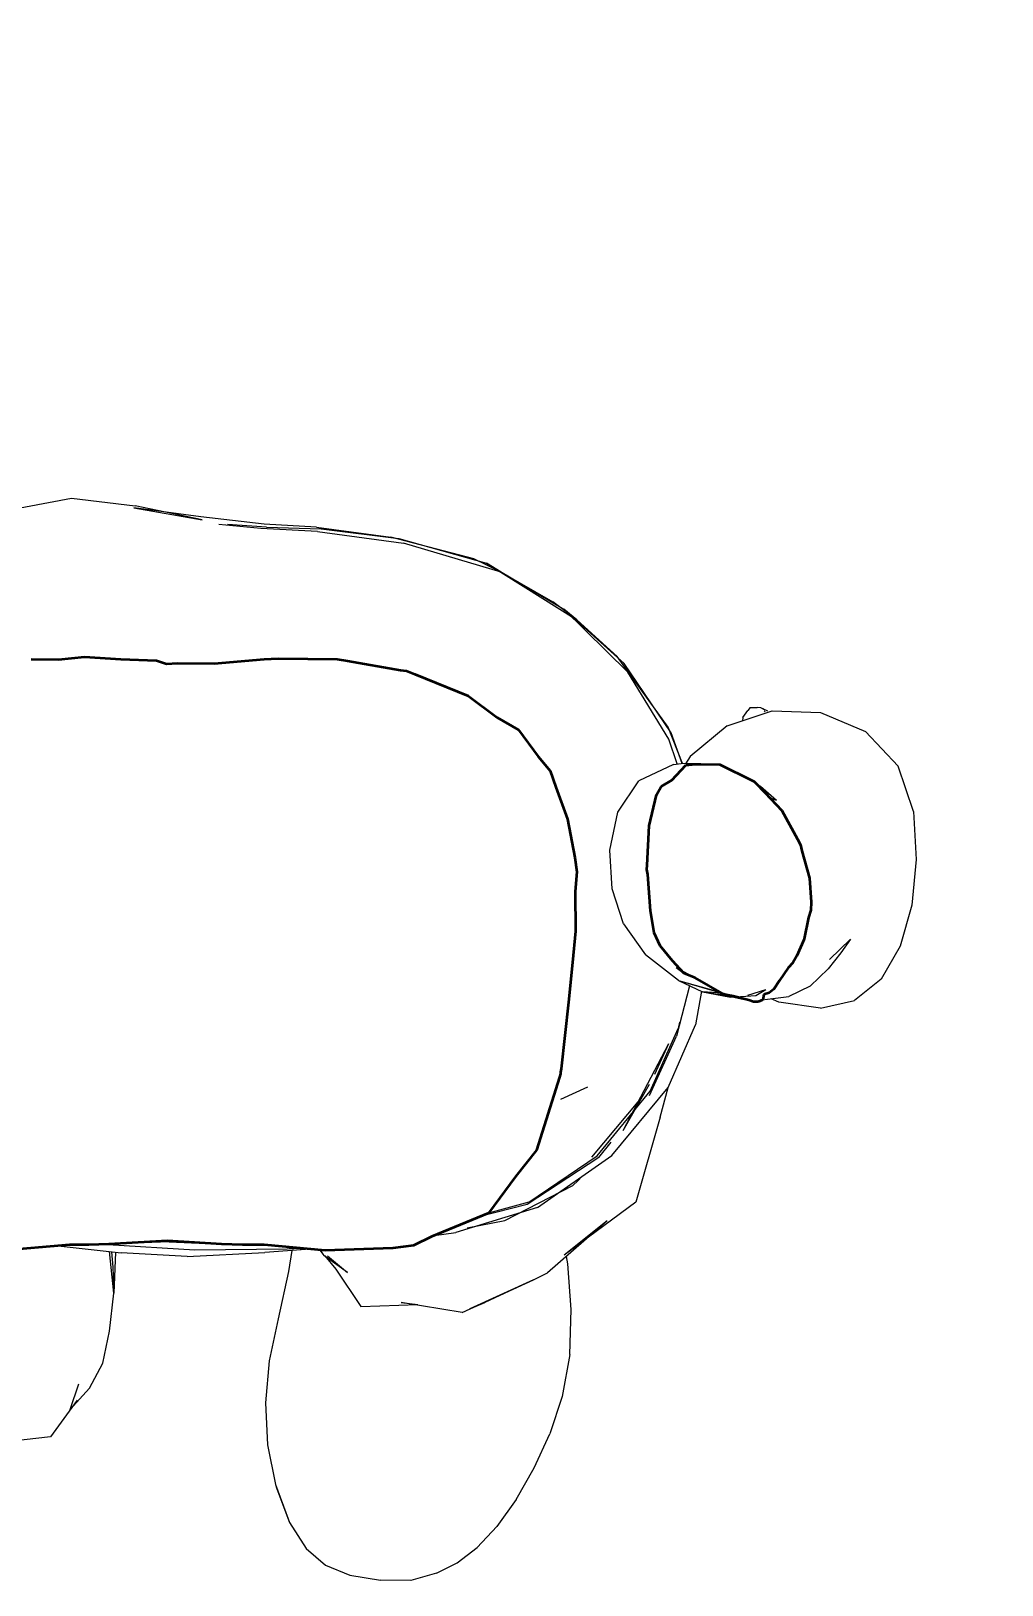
# Model space of a CAD drawing. Header units: millimetres. Extents: x -9559 to 23034, y -7226 to 22400.
# Drawn here: x 250.483 to 250.814, y 41.176 to 41.706 of the extents above; entities that cross this region are included whole.
import ezdxf

# ---------------------------------------------------------------- set-up
doc = ezdxf.new("R2010")
doc.units = ezdxf.units.MM
doc.header["$LTSCALE"] = 0.02
doc.linetypes.add('DASHED2', pattern=[0.375, 0.25, -0.125])
for name, color, linetype, lineweight in [('A-GENM', 255, 'Continuous', 5), ('G-IMPT', 8, 'Continuous', 9), ('I-FURN', 9, 'Continuous', 9)]:
    doc.layers.add(name, color=color, linetype=linetype, lineweight=lineweight)
doc.layers.add('IH-PLANO BASE', color=250, linetype='DASHED2', lineweight=5, transparency=0.55)
doc.styles.get("Standard").update_dxf_attribs({"font": 'GOTHIC.TTF'})
doc.dimstyles.get("Standard").update_dxf_attribs({"dimtxt": 0.18, "dimasz": 0.18, "dimexe": 0.18, "dimexo": 0.0625, "dimgap": 0.09, "dimtad": 0, "dimzin": 3, "dimdsep": 46, "dimtxsty": 'Standard', "dimblk": 'ARCHTICK', "dimcen": 0.09, "dimadec": 0, "dimazin": 0, "dimtfac": 1, "dimtofl": 0, "dimtmove": 0, "dimatfit": 3, "dimldrblk": 'ARCHTICK', "dimfxl": 1, "dimtolj": 1, "dimtzin": 0, "dimarcsym": 0})

# ---------------------------------------------------------------- blocks, each defined once
blk = doc.blocks.new('Female Figure 2 - 01skin_DXF-324356-Nivel 1')
at = {"layer": 'G-IMPT'}
for p, q in [((0.191390570640564, -0.7644901096343995), (0.1931078713417075, -0.7620983951568604)), ((0.1938989931106589, -0.7611529586791993), (0.1931078713417075, -0.7620983951568604)), ((0.1938989931106589, -0.7611529586791993), (0.196249830722811, -0.7611179317474366)), ((0.1975448279857657, -0.7612198150634766), (0.196249830722811, -0.7611179317474366)), ((0.1987442642211914, -0.761963592338562), (0.1975448279857657, -0.7612198150634766)), ((0.1987442642211914, -0.761963592338562), (0.198141575717926, -0.7615943561553955)), ((0.1998446694374106, -0.7623585536956787), (0.198141575717926, -0.7615943561553955)), ((0.1986523185253165, -0.7622326166152954), (0.199007075214386, -0.762539501953125)), ((0.191390570640564, -0.7644901096343995), (0.1912848354786255, -0.7656155659955919)), ((-0.1887558855851234, -0.8569434997487649), (-0.1846983192443848, -0.8620267433166504)), ((-0.1825227113926693, -0.8649886915577272), (-0.1846983192443848, -0.8620267433166504)), ((-0.2264039919362722, -0.868495257170971), (-0.2204880678176858, -0.8776067516326905)), ((-0.2262294471374153, -0.868159856504507), (-0.224228173828125, -0.871157363319397)), ((-0.2257950294971466, -0.8692332801818848), (-0.2236566607475259, -0.8730352283477784)), ((-0.219917826461792, -0.8707393655776978), (-0.2202459918922121, -0.8694318202124197)), ((-0.219917826461792, -0.8707393655776978), (-0.2202007971987152, -0.869442327312458)), ((-0.2182555187702179, -0.8810150465011597), (-0.224228173828125, -0.871157363319397)), ((-0.2236566607475259, -0.8730352283477784), (-0.2200706514358499, -0.8787254333496094)), ((-0.2182555187702179, -0.8810150465011597), (-0.2204880678176858, -0.8776067516326905)), ((-0.2200706514358499, -0.8787254333496094), (-0.2163217705249786, -0.8846371364593506)), ((-0.1902255618095398, -0.8865801864624024), (-0.190866928911207, -0.8785428136825562)), ((-0.1901064920425393, -0.8866389038085938), (-0.190866928911207, -0.8785428136825562)), ((-0.2163217705249786, -0.8846371364593506), (-0.211579309272764, -0.8942574794769288)), ((-0.2084511935234048, -0.8842099096298218), (-0.2137529229640939, -0.88261146068573)), ((-0.2137529229640939, -0.88261146068573), (-0.2130806347846963, -0.882987600517273)), ((-0.2084511935234048, -0.8842099096298218), (-0.2130806347846963, -0.882987600517273)), ((-0.2070973239213489, -0.8837615457758543), (-0.2102905797958374, -0.8832199991226197)), ((-0.2102905797958374, -0.8832199991226197), (-0.2088918447531216, -0.8834904600261618)), ((-0.2042204197883606, -0.8842494421005249), (-0.2066453967200654, -0.8838381884480929)), ((-0.1722547837257364, -0.8837250555038453), (-0.1718393407717899, -0.8843281078641904)), ((-0.211579309272764, -0.8942574794769288), (-0.2105306995868683, -0.8957137132644654)), ((-0.2058838175296784, -0.9005570949554443), (-0.2105306995868683, -0.8957137132644654)), ((-0.1999098180770874, -0.8938601926803589), (-0.2067201763629913, -0.8910722087860108)), ((-0.2067201763629913, -0.8910722087860108), (-0.2033745997945179, -0.892360322123043)), ((-0.1999098180770874, -0.8938601926803589), (-0.1957129448890686, -0.8930485416412354)), ((-0.1999098180770874, -0.8938601926803589), (-0.1986140214443185, -0.8941932392120362)), ((-0.1999098180770874, -0.8938601926803589), (-0.1948509335517883, -0.8956051443099976)), ((-0.1986140214443185, -0.8941932392120362), (-0.1957129448890686, -0.8930485416412354)), ((-0.1948509335517883, -0.8956051443099976), (-0.188469073820112, -0.8977101757049561)), ((-0.2036163323879242, -0.9029049894332887), (-0.2058838175296784, -0.9005570949554443)), ((-0.1915012449295391, -0.8967100259604306), (-0.1926438008308411, -0.9016874765396119)), ((-0.1914594837525012, -0.896723800720838), (-0.1926438008308411, -0.9016874765396119)), ((-0.188469073820112, -0.8977101757049561), (-0.1846801699161508, -0.899124115562439)), ((-0.1881287784576395, -0.8987773344039918), (-0.1859523306369782, -0.899704821395874)), ((-0.1881287784576395, -0.8987773344039918), (-0.1847756219387054, -0.9001047969818116)), ((-0.1871311840709226, -0.8983628038012258), (-0.185732358598707, -0.9004900205612183)), ((-0.1871311840709226, -0.8986110368015403), (-0.185732358598707, -0.9004900205612183)), ((-0.1871311840709226, -0.8987343315557921), (-0.185732358598707, -0.9004900205612183)), ((-0.1871311840709226, -0.8991925582630086), (-0.1859523306369782, -0.899704821395874)), ((-0.1871311840709226, -0.8993393401459872), (-0.1842643704414368, -0.902382928276062)), ((-0.1871311840709226, -0.8995017876308654), (-0.1854117204666138, -0.9017265003204347)), ((-0.1857856323219993, -0.9008375377179599), (-0.1842643704414368, -0.902382928276062)), ((-0.1854117204666138, -0.9017265003204347), (-0.185732358598707, -0.9004900205612183)), ((-0.1847756219387054, -0.9001047969818116), (-0.1813821154117584, -0.902054532623291)), ((-0.1846801699161508, -0.899124115562439), (-0.1811493716239929, -0.9008821477890016)), ((-0.1811493716239929, -0.9008821477890016), (-0.1781189606666543, -0.9025784832000733)), ((-0.2036163323879242, -0.9029049894332887), (-0.1993047496318817, -0.9046279220581055)), ((-0.1997841716766358, -0.9057030744552613), (-0.2032981650352478, -0.9014640163421631)), ((-0.202416587305069, -0.9026967172622681), (-0.2032981650352478, -0.9014640163421631)), ((-0.202416587305069, -0.9026967172622681), (-0.2014334714412668, -0.9045868635177613)), ((-0.2010125669002533, -0.9044676847457886), (-0.2023467514514923, -0.9033495843887329)), ((-0.2023467514514923, -0.9033495843887329), (-0.1993047496318817, -0.9046279220581055)), ((-0.2014334714412668, -0.9045868635177613), (-0.2003549580574014, -0.9067011240005494)), ((-0.1997841716766358, -0.9057030744552613), (-0.2010125669002533, -0.9044676847457886)), ((-0.178411039495466, -0.9061256504058839), (-0.1813821154117584, -0.902054532623291)), ((-0.1813821154117584, -0.902054532623291), (-0.1767225887775421, -0.9085171468734742)), ((-0.1813821154117584, -0.902054532623291), (-0.1791193901538849, -0.9049103176116944)), ((-0.1794097975730896, -0.9059287147521973), (-0.1768088117122629, -0.9076137136459351)), ((-0.1794097975730896, -0.9059287147521973), (-0.1779020771026611, -0.907010407447815)), ((-0.1767225887775421, -0.9085171468734742), (-0.1791193901538849, -0.9049103176116944)), ((-0.1772592747688272, -0.9072209323883057), (-0.1786471624374368, -0.9065625423431397)), ((-0.1786471624374368, -0.9065625423431397), (-0.1768088117122629, -0.9076137136459351)), ((-0.178411039495466, -0.9061256504058839), (-0.1767225887775421, -0.9085171468734742)), ((-0.1781189606666543, -0.9025784832000733), (-0.1751990625858307, -0.9045381019592286)), ((-0.1751990625858307, -0.9045381019592286), (-0.1722499148368836, -0.9070454343795776)), ((-0.1472984763622262, -0.9061092996597291), (-0.1456429178953149, -0.907650193977356)), ((-0.2003549580574014, -0.9067011240005494), (-0.1997692379951477, -0.907815954208374)), ((-0.1954097657203674, -0.9124979358673097), (-0.1997692379951477, -0.907815954208374)), ((-0.1779020771026611, -0.907010407447815), (-0.1761212991714456, -0.9094024852752686)), ((-0.1772592747688272, -0.9072209323883057), (-0.1752471337795236, -0.9082288650512695)), ((-0.1767225887775421, -0.9085171468734742), (-0.1761212991714456, -0.9094024852752686)), ((-0.1724823679447152, -0.9098787643432618), (-0.1752471337795236, -0.9082288650512695)), ((-0.1724823679447152, -0.9098787643432618), (-0.1698376529216767, -0.9119647562026978)), ((-0.1722499148368836, -0.9070454343795776), (-0.1690783606052377, -0.9088310811996461)), ((-0.1690783606052377, -0.9088310811996461), (-0.166702706193924, -0.9107803081512451)), ((-0.1659383088111856, -0.9102361553192139), (-0.1670912907600403, -0.9090741622924805)), ((-0.1633955316066742, -0.912744359779358), (-0.1670912907600403, -0.9090741622924805)), ((-0.1648122874259927, -0.9117264713287354), (-0.166702706193924, -0.9107803081512451)), ((-0.1624497862815857, -0.9132045061111451), (-0.1659383088111856, -0.9102361553192139)), ((-0.1648741114139535, -0.9112219963073731), (-0.1659383088111856, -0.9102361553192139)), ((-0.1659383088111856, -0.9102361553192139), (-0.1633955316066742, -0.912744359779358)), ((-0.1624497862815857, -0.9132045061111451), (-0.1648741114139535, -0.9112219963073731)), ((-0.1612571810245514, -0.9140451524734498), (-0.1648741114139535, -0.9112219963073731)), ((-0.1648741114139535, -0.9112219963073731), (-0.163426016664505, -0.9125026594161988)), ((-0.1633955316066742, -0.912744359779358), (-0.1648122874259927, -0.9117264713287354)), ((-0.1939650501251199, -0.9131881553649903), (-0.1954097657203674, -0.9124979358673097)), ((-0.1939650501251199, -0.9131881553649903), (-0.1923331366539001, -0.9141041604995728)), ((-0.1896703449726105, -0.9149538179397584), (-0.1923331366539001, -0.9141041604995728)), ((-0.1858168192863443, -0.9171227262496948), (-0.1896703449726105, -0.9149538179397584)), ((-0.1870941032409646, -0.9160601457595826), (-0.188271901988981, -0.9150352809906006)), ((-0.1846660537719705, -0.9180506492614746), (-0.188271901988981, -0.9150352809906006)), ((-0.1863644421100595, -0.9167240587234498), (-0.1870941032409646, -0.9160601457595826)), ((-0.1837973022937775, -0.9187689920425416), (-0.1863644421100595, -0.9167240587234498)), ((-0.1846660537719705, -0.9180506492614746), (-0.1858168192863443, -0.9171227262496948)), ((-0.1773136137485483, -0.9160305690765381), (-0.1782829364187854, -0.9157974989277649)), ((-0.1773136137485483, -0.9160305690765381), (-0.1762038159370401, -0.9164928228378296)), ((-0.1698376529216767, -0.9119647562026978), (-0.1669575416564942, -0.9152367221832276)), ((-0.1669575416564942, -0.9152367221832276), (-0.1665646513938904, -0.9178824182510377)), ((-0.1612571810245514, -0.9140451524734498), (-0.163426016664505, -0.9125026594161988)), ((-0.163426016664505, -0.9125026594161988), (-0.1619223838806153, -0.9139303339004518)), ((-0.163426016664505, -0.9125026594161988), (-0.1599813504695893, -0.9146068914413452)), ((-0.1624497862815857, -0.9132045061111451), (-0.1633955316066742, -0.912744359779358)), ((-0.1588637951374054, -0.9135769397735596), (-0.1633955316066742, -0.912744359779358)), ((-0.1597221548080444, -0.9135635684967042), (-0.1633955316066742, -0.912744359779358)), ((-0.1624497862815857, -0.9132045061111451), (-0.1612571810245514, -0.9140451524734498)), ((-0.1619223838806153, -0.9139303339004518), (-0.1600490788936594, -0.9158609573364258)), ((-0.1612571810245514, -0.9140451524734498), (-0.1599813504695893, -0.9146068914413452)), ((-0.1600490788936594, -0.9158609573364258), (-0.1582972599506356, -0.9174692167282105)), ((-0.1588637951374054, -0.9135769397735596), (-0.1597221548080444, -0.9135635684967042)), ((-0.152972366952894, -0.9151147819519043), (-0.15548818359375, -0.9178744972229005)), ((-0.1534513166427612, -0.9151334581375122), (-0.1525593432834993, -0.914808874402929)), ((-0.1534513166427612, -0.9151334581375122), (-0.1525544058285395, -0.9148113853768814)), ((-0.1837973022937775, -0.9187689920425416), (-0.183059592962265, -0.9191650434494019)), ((-0.183059592962265, -0.9191650434494019), (-0.1821037283420541, -0.9198297557830811)), ((-0.1821037283420541, -0.9198297557830811), (-0.1811677752971628, -0.9202188308715821)), ((-0.1811677752971628, -0.9202188308715821), (-0.1803819039344788, -0.9206073246002198)), ((-0.1803819039344788, -0.9206073246002198), (-0.1761869019985177, -0.9224341753005982)), ((-0.1761869019985177, -0.9224341753005982), (-0.1728879391193368, -0.9233942184448243)), ((-0.168743152141571, -0.9231645086288452), (-0.1680673576354959, -0.921430530166626)), ((-0.1687228772163391, -0.9224123743057251), (-0.1666808688640573, -0.9205022438049317)), ((-0.1687228772163391, -0.9224123743057251), (-0.1680673576354959, -0.921430530166626)), ((-0.1666808688640573, -0.9205022438049317), (-0.1665646513938904, -0.9178824182510377)), ((-0.1582972599506356, -0.9174692167282105), (-0.1566347887516022, -0.9188923130035401)), ((-0.1549843989372253, -0.9200357751846314), (-0.1566347887516022, -0.9188923130035401)), ((-0.15548818359375, -0.9178744972229005), (-0.1553953113555908, -0.9176648443222046)), ((-0.148351437163353, -0.9210619480133058), (-0.1512234638929367, -0.9213915063858032)), ((-0.148351437163353, -0.9210619480133058), (-0.1507375197172165, -0.9212545961380005)), ((-0.144664870762825, -0.9201140407562256), (-0.14530225009918, -0.9204463605880738)), ((-0.1416197350502014, -0.9183184381484986), (-0.144664870762825, -0.9201140407562256)), ((-0.1706958854198456, -0.9240169275283814), (-0.1728879391193368, -0.9233942184448243)), ((-0.1697949411392212, -0.9238157043457031), (-0.1706958854198456, -0.9240169275283814)), ((-0.1697949411392212, -0.9238157043457031), (-0.168743152141571, -0.9231645086288452))]:
    blk.add_line(p, q, dxfattribs=at)
blk = doc.blocks.new('Female Figure 2 - Female Figure 2-V14-Nivel 1')
at = {"layer": 'A-GENM', "lineweight": 35}
for p, q in [((-0.03665932125257772, 0.0969190547326299), (-0.02735390200222392, 0.09683877523210611)), ((-0.02735390129685367, 0.09683877529896438), (-0.01846889462660936, 0.09768093741970926)), ((-0.01846889462660936, 0.09768093741970926), (-0.006034158253181647, 0.09697213766577664)), ((-0.006034158253181647, 0.09697213766577664), (0.006097583041714942, 0.0964891643804557)), ((0.006097583041714942, 0.0964891643804557), (0.009487801706891074, 0.095328087990865)), ((0.009487801706891074, 0.095328087990865), (0.01322807043965466, 0.09557654461876838)), ((0.01322807043965466, 0.09557654461876838), (0.02581932472586593, 0.09546668996266486)), ((0.0258193248091388, 0.09546668996193833), (0.04281116075221396, 0.09686283193848838)), ((0.04281116075221396, 0.09686283193848838), (0.04524576483006991, 0.09705946356335898)), ((0.04524576483006991, 0.09705946356335898), (0.04769303750934978, 0.09709191418290014)), ((0.04769303750934978, 0.09709191418290014), (0.06773277023410565, 0.09695094506320957)), ((0.06773277023410565, 0.09695094506320957), (0.07124947612088701, 0.09633839278113725)), ((0.07124947612088701, 0.09633839278113725), (0.08930842952728278, 0.09312703991338783)), ((0.0893084339287104, 0.09312703913069922), (0.09142449956462767, 0.09293250702778297)), ((0.09142449956462767, 0.09293250702778297), (0.09428100185524915, 0.09181023203192244)), ((0.09428100185524915, 0.09181023203192244), (0.1123960755841208, 0.08437869031975102)), ((0.1123960755841208, 0.08437869031975102), (0.1222815622329705, 0.07706248488848906)), ((0.1222815634930019, 0.07706248395594534), (0.1296266524833227, 0.0727579273008061)), ((0.1296266524833227, 0.0727579273008061), (0.1362831361751865, 0.06373634859662436)), ((0.1362831362369112, 0.06373634852170895), (0.140381053056985, 0.05876269789384136)), ((0.140381053056985, 0.05876269789384136), (0.1423242298128503, 0.05319447871365317)), ((0.1818561434496207, 0.05558027108697955), (0.186683064453872, 0.06078437868252248)), ((0.186683064453872, 0.06078437868252248), (0.1898782352957787, 0.06105736782834915)), ((0.1898782352957787, 0.06105736782834915), (0.1983150111844646, 0.06096210837788354)), ((0.1983150111844646, 0.06096210837788354), (0.2093168155860114, 0.05550791582098366)), ((0.1423242302714027, 0.05319447745084706), (0.1462558356371098, 0.04236724045999979)), ((0.1766460332764277, 0.05066300042867502), (0.1783046391391916, 0.0534340476751349)), ((0.1783046393545587, 0.05343404803495055), (0.1818561434496207, 0.05558027108697955)), ((0.2093168155860114, 0.05550791582098366), (0.2099317216581023, 0.05516121146977072)), ((0.2099317216581023, 0.05516121146977072), (0.2102670983376334, 0.05478635432989078)), ((0.2102670983376334, 0.05478635432989078), (0.2136263964972526, 0.05139720826396463)), ((0.1742132685690896, 0.0399957418441774), (0.1766460319435828, 0.05066299820187947)), ((0.2136263964972526, 0.05139720826396463), (0.219375520688301, 0.0453234371781361)), ((0.2193755213627114, 0.04532343646564246), (0.224804752422355, 0.03547824164474902)), ((0.1462558356371098, 0.04236724045999979), (0.1488381980063058, 0.02918868999099819)), ((0.1734417451345664, 0.02667871335037879), (0.1742132680754175, 0.03999573967950853)), ((0.224804752422355, 0.03547824164474902), (0.2257778377128866, 0.03359035375745179)), ((0.2257778378911637, 0.03359035293459897), (0.2262159047445373, 0.0315684178159932)), ((0.1488381980063058, 0.02918868999099819), (0.1495288642970664, 0.02431386336651096)), ((0.1733220301905375, 0.02511125214764445), (0.1734417451345664, 0.02667871335037879)), ((0.2262159047445373, 0.0315684178159932), (0.2288974051382943, 0.02215553809404402)), ((0.1495288642970664, 0.02431386336651096), (0.1489786342665802, 0.01759439457285548)), ((0.1736692139256774, 0.02341839736636443), (0.1733220304009338, 0.02511125112176022)), ((0.1745745803586718, 0.01109531479692935), (0.1736692139256774, 0.02341839736636443)), ((0.2288974054308768, 0.02215553706699083), (0.2294038642987895, 0.01401603446602629)), ((0.1489786342688836, 0.01759439412653324), (0.1490481968557899, 0.004115702564740917)), ((0.1758943869691981, 0.003537646586447872), (0.1745745804444004, 0.01109531430601809)), ((0.2293223598277762, 0.01124865818917762), (0.2285655361083018, 0.008737973027223971)), ((0.2294038643031784, 0.01401603439549133), (0.2293223598671071, 0.0112486583196538)), ((0.2285655361083018, 0.008737973027223971), (0.2270772048548173, 0.001507867507139875)), ((0.1490481968557899, 0.004115702564740917), (0.1480350431153456, -0.00658603287267831)), ((0.1778720983555287, -0.0009468926173175249), (0.1758943869746083, 0.003537646555467126)), ((0.2270272879986071, 0.001390503242230256), (0.2245821389504201, -0.004358519080543567)), ((0.182171475851074, -0.006004356263334354), (0.1778720983790815, -0.0009468926450232641)), ((0.2245821389504201, -0.004358519080543567), (0.223213310662855, -0.006693089939651245)), ((0.1480350431153456, -0.00658603287267831), (0.1466460485967994, -0.02009741056179564)), ((0.1861260992226978, -0.01034202789805924), (0.182171475851074, -0.006004356263334354)), ((0.189810744093312, -0.01182066961466074), (0.1861260992226978, -0.01034202789805924)), ((0.2215754729198621, -0.008437488445989358), (0.2186033242090194, -0.01268636586549654)), ((0.22321331054229, -0.006693090145277888), (0.2215754729198621, -0.008437488445989358)), ((0.1997873314014734, -0.01749026117690346), (0.189810744093312, -0.01182066961466074)), ((0.2166738771767369, -0.0157030157745782), (0.2150580771642448, -0.01688929949509315)), ((0.2186033242090194, -0.01268636586549654), (0.2166738771767369, -0.0157030157745782)), ((0.1466460485967994, -0.02009741056179564), (0.1441227986058112, -0.04285505557864195)), ((0.2028213954448705, -0.0181029784199313), (0.1997873314014734, -0.01749026117690346)), ((0.2081341729512559, -0.01946150728632536), (0.2028213983212548, -0.01810297900080573)), ((0.209766828597773, -0.0200465335014064), (0.2081341729512559, -0.01946150728632536)), ((0.2113306542958118, -0.0200443617039468), (0.209766828597773, -0.0200465335014064)), ((0.2129468874100561, -0.01935079350886995), (0.2113306542958118, -0.0200443617039468)), ((0.213261980474231, -0.01749026952033838), (0.2129468874100561, -0.01935079350886995)), ((0.2150580771642448, -0.01688929949509315), (0.2132619827270503, -0.01749026876654997)), ((0.1435980964723206, -0.0456785881368121), (0.1357705253233505, -0.07061954139611414)), ((0.143915745809747, -0.04456303483675883), (0.1435980964723206, -0.0456785881368121)), ((0.143960423861633, -0.04404593104459939), (0.143915745809747, -0.04456303483675883)), ((0.1441227986058112, -0.04285505557864195), (0.143960423861633, -0.04404593104459939)), ((0.1357705253233505, -0.07061954139611414), (0.1286342531184178, -0.07953993058204505)), ((0.128634252018344, -0.07953993195714483), (0.1193888703591093, -0.09205822581177883)), ((0.1193888703591093, -0.09205822581177883), (0.1000590094849384, -0.1000522099710945)), ((0.1000590087890612, -0.1000522103131941), (0.09377034474585934, -0.1031437755118632)), ((-0.02358879289206243, -0.1029345236986581), (-0.04742433145826, -0.1050002713828214)), ((-0.01698160351303469, -0.1029559691707979), (-0.02358879227042087, -0.1029345237006758)), ((-0.01010029873251908, -0.1026997317291589), (-0.01698160351303469, -0.1029559691707979)), ((0.009815304730694478, -0.101506406907529), (-0.0101002983136564, -0.1026997317135618)), ((0.02830319118404391, -0.1026682955973041), (0.009815304730694478, -0.101506406907529)), ((0.03546002364334652, -0.1029337880820241), (0.02830319118404391, -0.1026682955973041)), ((0.0428855818033213, -0.1029671044950948), (0.03546002364334652, -0.1029337880820241)), ((0.06369466380676857, -0.1048722390095552), (0.04288558351092967, -0.1029671045027563)), ((0.08673358087934205, -0.1040542275366504), (0.06369466380676857, -0.1048722390095552)), ((0.09377034474585934, -0.1031437755118632), (0.08673358087934205, -0.1040542275366504))]:
    blk.add_line(p, q, dxfattribs=at)
at = {"layer": 'G-IMPT'}
for p, q in [((-0.04640370372534232, 0.1474556706190109), (-0.02290438864231326, 0.1518564921140671)), ((-0.02290438864231326, 0.1518564921140671), (-0.001184283195624431, 0.1492618103742578)), ((0.02124781279563471, 0.1454999760389328), (-0.001667125200484554, 0.148586415553093)), ((-0.001667125200484554, 0.148586415553093), (0.02170569954514071, 0.1444328173398972)), ((0.02170569954514071, 0.1444328173398972), (-0.001184283195624431, 0.1492618103742578)), ((0.04288963769673868, 0.1430018000364304), (0.02124781279563471, 0.1454999760389328)), ((0.04173589725494169, 0.1415284161329269), (0.0273981401165595, 0.1429093157186661)), ((0.0436389242649035, 0.1419706856489182), (0.03038230515278038, 0.1428705907618498)), ((0.06098164747953198, 0.1405265877485275), (0.04173589725494169, 0.1415284161329269)), ((0.06071160128116392, 0.1419129130125046), (0.04288963769673868, 0.1430018000364304)), ((0.0436389242649035, 0.1419706856489182), (0.06230631680488154, 0.1413353319883325)), ((0.06071160128116392, 0.1419129130125046), (0.08608527960777067, 0.1385589752912521)), ((0.06098164747953198, 0.1405265877485275), (0.09034758303165219, 0.13650285079479)), ((0.06230631680488154, 0.1413353319883325), (0.08880290079116389, 0.1380440357923508)), ((0.1143765669107416, 0.1310962767362595), (0.08608527960777067, 0.1385589752912521)), ((0.08880290079116389, 0.1380440357923508), (0.1186310673952059, 0.1296371361494064)), ((0.1236686323642687, 0.1265751137495019), (0.09034758303165219, 0.13650285079479)), ((0.1236686323642687, 0.1265751137495019), (0.1143765669107416, 0.1310962767362595)), ((0.1236686323642687, 0.1265751137495019), (0.1186310673952059, 0.1296371361494064)), ((0.1186310673952059, 0.1296371361494064), (0.1495374748706775, 0.1103335905790329)), ((0.1186310673952059, 0.1296371361494064), (0.1450966939687686, 0.1139405651807763)), ((0.1236686323642687, 0.1265751137495019), (0.1412817832946734, 0.1164617048978806)), ((0.1495374748706775, 0.1103335905790329), (0.1412817832946734, 0.1164617048978806)), ((0.1668836544513681, 0.09252799136638643), (0.1450966939687686, 0.1139405651807763)), ((0.1656909038543658, 0.09548115413188935), (0.1450966939687686, 0.1139405651807763)), ((0.1495374748706775, 0.1103335905790329), (0.1450966939687686, 0.1139405651807763)), ((0.1495374748706775, 0.1103335905790329), (0.1632338227272012, 0.0978610234022119)), ((-0.03665932213068225, 0.09691905691623688), (-0.02735390129685619, 0.09683877475261689)), ((-0.02735390129685619, 0.09683877475261689), (-0.01846889448166327, 0.09768093810081266)), ((-0.006034158276025812, 0.0969721332550049), (-0.01846889448166327, 0.09768093810081266)), ((0.006097583274538954, 0.09648916854858398), (-0.006034158276025812, 0.0969721332550049)), ((0.00948780148475929, 0.09532808389663697), (0.006097583274538954, 0.09648916854858398)), ((0.01322807043492361, 0.09557654256820679), (0.00948780148475929, 0.09532808389663697)), ((0.02581932472586199, 0.09546669280529023), (0.01322807043492361, 0.09557654256820679)), ((0.04281115865706964, 0.09686282851695799), (0.02581932472586199, 0.09546669280529023)), ((0.04281115865706964, 0.09686282851695799), (0.04524576659202142, 0.097059464406965)), ((0.04524576659202142, 0.097059464406965), (0.04769303727149747, 0.09709191155433655)), ((0.06773277064561412, 0.09695094087123655), (0.04769303727149747, 0.09709191155433655)), ((0.06773277064561412, 0.09695094087123655), (0.07124947550296351, 0.09633839650154115)), ((0.07124947550296351, 0.09633839650154115), (0.08930842952727838, 0.09312703728675627)), ((0.1806355040073373, 0.07372586867809296), (0.1632338227272012, 0.0978610234022119)), ((0.1816995378971078, 0.0717839813947656), (0.1656909038543658, 0.09548115413188935)), ((0.08930842952727838, 0.09312703728675627), (0.09142449767589353, 0.09293250882625363)), ((0.09142449767589353, 0.09293250882625363), (0.09428100028037592, 0.0918102299451828)), ((0.09428100028037592, 0.0918102299451828), (0.1123960736989932, 0.08437868864536285)), ((0.1808178329944589, 0.06962706363201142), (0.1668836544513681, 0.09252799136638643)), ((0.1222815622329669, 0.0770624836921692), (0.1123960736989932, 0.08437868864536285)), ((0.1296266535043673, 0.07275792721509934), (0.1222815622329669, 0.0770624836921692)), ((0.2007875079631762, 0.07415992648601316), (0.2160702597141223, 0.07931411769390107)), ((0.2160702597141223, 0.07931411769390107), (0.2326057147979693, 0.0786717877149582)), ((0.2326057147979693, 0.0786717877149582), (0.2479305969715075, 0.07220721137523652)), ((0.136283133101459, 0.06373634852170727), (0.1296266535043673, 0.07275792721509934)), ((0.1855363614009872, 0.06130108871755409), (0.1806355040073373, 0.07372586867809296)), ((0.1837288086620901, 0.06118021462160113), (0.1808178329944589, 0.06962706363201142)), ((0.1854657138691936, 0.06130646201406972), (0.1816995378971078, 0.0717839813947656)), ((0.2007875079631762, 0.07415992648601316), (0.1881705636978128, 0.06371281707286836)), ((0.2479305969715075, 0.07220721137523652), (0.2590584242820718, 0.06035153968334198)), ((0.136283133101459, 0.06373634852170727), (0.1403810570239978, 0.05876269680261612)), ((0.1881705636978128, 0.06371281707286836), (0.1865368923121411, 0.06122499052810832)), ((0.1423242341995196, 0.05319447745084763), (0.1403810570239978, 0.05876269680261612)), ((0.1824406990528064, 0.06102402770519257), (0.1706457431316354, 0.0554286570310571)), ((0.1818561417102792, 0.05558026932477735), (0.1866830636501269, 0.0607843802690506)), ((0.1824406990528064, 0.06102402770519257), (0.1850381785869555, 0.06133897941112302)), ((0.1984637399196582, 0.06108107364177704), (0.1850381785869555, 0.06133897941112302)), ((0.1866830636501269, 0.0607843802690506), (0.1898782356262164, 0.06105736960172654)), ((0.1983150026321368, 0.06096210833787702), (0.1898782356262164, 0.06105736960172654)), ((0.2093168201923327, 0.05550791727304459), (0.1983150026321368, 0.06096210833787702)), ((0.2101231663227038, 0.05515018565654755), (0.1984637399196582, 0.06108107364177704)), ((0.2643357547759988, 0.04492907989025116), (0.2590584242820718, 0.06035153968334198)), ((0.1462558346986749, 0.04236724044084333), (0.1423242341995196, 0.05319447745084763)), ((0.1634650041103342, 0.04474420745372556), (0.1706457431316354, 0.0554286570310571)), ((0.1783046324729876, 0.05343404767513275), (0.1766460309505419, 0.05066300042867444)), ((0.1818561417102792, 0.05558026932477735), (0.1783046324729876, 0.05343404767513275)), ((0.2093168201923327, 0.05550791727304459), (0.209931717252727, 0.05516121332645416)), ((0.209931717252727, 0.05516121332645416), (0.2102671073913531, 0.05478635430335782)), ((0.2101231663227038, 0.05515018565654755), (0.2121874116897561, 0.05345268752574704)), ((0.2136264045238473, 0.05139720797538758), (0.2102671073913531, 0.05478635430335782)), ((0.2176225450515726, 0.04870646560191891), (0.2121874116897561, 0.05345268752574704)), ((0.1766460309505419, 0.05066300042867444), (0.1742132761001565, 0.03999574184417725)), ((0.2193755267143206, 0.04532343717813492), (0.2136264045238473, 0.05139720797538758)), ((0.2176225450515726, 0.04870646560191891), (0.215178212836529, 0.04975776251556441)), ((0.1607701286315875, 0.03176803956627846), (0.1634650041103342, 0.04474420745372556)), ((0.2193755267143206, 0.04532343717813492), (0.2248047556400277, 0.03547824187874794)), ((0.2643357547759988, 0.04492907989025116), (0.265284188890455, 0.02858269620537758)), ((0.1462558346986749, 0.04236724044084333), (0.1488381988763766, 0.02918868892192624)), ((0.1742132761001565, 0.03999574184417725), (0.1734417388915994, 0.02667871313094876)), ((0.2257778430461862, 0.03359035293459676), (0.2248047556400277, 0.03547824187874794)), ((0.2257778430461862, 0.03359035293459676), (0.2262158977031686, 0.03156841739416123)), ((0.1488381988763766, 0.02918868892192624), (0.1495288634777047, 0.0243138638377168)), ((0.161548042631145, 0.01860830389559269), (0.1607701286315875, 0.03176803956627846)), ((0.1734417388915994, 0.02667871313094876), (0.1733220332622485, 0.02511125112175942)), ((0.2262158977031686, 0.03156841739416123), (0.2288974019050555, 0.02215553809404373)), ((0.265284188890455, 0.02858269620537758), (0.2637582282543139, 0.01297449080049992)), ((0.1489786336183505, 0.0175943941265323), (0.1495288634777047, 0.0243138638377168)), ((0.1733220332622485, 0.02511125112175942), (0.1736692141056039, 0.02341839705705643)), ((0.1736692141056039, 0.02341839705705643), (0.1745745730876901, 0.01109531430601857)), ((0.2294038571834521, 0.01401603446602605), (0.2288974019050555, 0.02215553809404373)), ((0.1490481969594912, 0.004115702520308713), (0.1489786336183505, 0.0175943941265323)), ((0.1654660810947397, 0.006614196453988553), (0.161548042631145, 0.01860830389559269)), ((0.1745745730876901, 0.01109531430601857), (0.1758943871498065, 0.003537646586447954)), ((0.2285655362606027, 0.008737973298130254), (0.2293223577976184, 0.01124865818917535)), ((0.2293223577976184, 0.01124865818917535), (0.2294038571834521, 0.01401603446602605)), ((0.2637582282543139, 0.01297449080049992), (0.2597839795589404, -0.001013390363196214)), ((0.1654660810947397, 0.006614196453988553), (0.1729102851390817, -0.003966117037832737)), ((0.2285655362606027, 0.008737973298130254), (0.2270772005081155, 0.001507867513597012)), ((0.1490481969594912, 0.004115702520308713), (0.1480350411415057, -0.006586032861471177)), ((0.1758943871498065, 0.003537646586447954), (0.1778721007347064, -0.000946892645025929)), ((0.2245821311473825, -0.004358519048988819), (0.2270272835797974, 0.001390503242229352)), ((0.2356698082923868, -0.005608022631706973), (0.2427959176540353, 0.00134852949231863)), ((0.2427959176540353, 0.00134852949231863), (0.2395835773944812, -0.003319862879814884)), ((0.1841488978385882, -0.01273513177335479), (0.1729102851390817, -0.003966117037832737)), ((0.1778721007347064, -0.000946892645025929), (0.1821714749336221, -0.006004356202483178)), ((0.2232133193492846, -0.006693089939653874), (0.2245821311473825, -0.004358519048988819)), ((0.2395835773944812, -0.003319862879814884), (0.2351953459739642, -0.008709868182241917)), ((0.2597839795589404, -0.001013390363196214), (0.2532461882114367, -0.01232062219083309)), ((0.1480350411415057, -0.006586032861471177), (0.1466460452556567, -0.02009741063117981)), ((0.1861261027336077, -0.0103420274823904), (0.1821714749336221, -0.006004356202483178)), ((0.1833797950744586, -0.008285766161978245), (0.1898107433795908, -0.01182066974043846)), ((0.1833797950744586, -0.008285766161978245), (0.1861261027336077, -0.0103420274823904)), ((0.1898107433795908, -0.01182066974043846), (0.1861261027336077, -0.0103420274823904)), ((0.2215754651069598, -0.008437488596143504), (0.2186033173084216, -0.01268636567294814)), ((0.2232133193492846, -0.006693089939653874), (0.2215754651069598, -0.008437488596143504)), ((0.2351953459739642, -0.008709868182241917), (0.2291052743911722, -0.01463341706693173)), ((0.1879726811096889, -0.01450829172817803), (0.1834485045433001, -0.03171638483405113)), ((0.1841488978385882, -0.01273513177335479), (0.2081341707229571, -0.01946150740385272)), ((0.1841488978385882, -0.01273513177335479), (0.1924033540248828, -0.01656287778317929)), ((0.1841488978385882, -0.01273513177335479), (0.1990489512920358, -0.01709823754728057)), ((0.1898107433795908, -0.01182066974043846), (0.1997873328208902, -0.01749026144742966)), ((0.2078665998458841, -0.01772770493924618), (0.2139981841564135, -0.01581561234891631)), ((0.2105953577041583, -0.01787253621518829), (0.2139981841564135, -0.01581561234891631)), ((0.2150580758571603, -0.01688929999172904), (0.2166738747596719, -0.01570301588773727)), ((0.2190009311199145, -0.01220529492795468), (0.2166738747596719, -0.01570301588773727)), ((0.2166738747596719, -0.01570301588773727), (0.2186033173084216, -0.01268636567294814)), ((0.2291052743911722, -0.01463341706693173), (0.2217723462581591, -0.01817840417325497)), ((0.2532461882114367, -0.01232062219083309), (0.2442414871215777, -0.01959888319373131)), ((0.1441227981090502, -0.04285505586862564), (0.1466460452556567, -0.02009741063117981)), ((0.1920255879009002, -0.01638770055271374), (0.1899853330135302, -0.02789866728186824)), ((0.1990344166920889, -0.0170623875211591), (0.1924033540248828, -0.01656287778317929)), ((0.1924033540248828, -0.01656287778317929), (0.2018992496967272, -0.01839430669248104)), ((0.1924033540248828, -0.01656287778317929), (0.1978280229091601, -0.01733870252073028)), ((0.209766829061506, -0.020046532559397), (0.1978280229091601, -0.01733870252073028)), ((0.1990489512920358, -0.01709823754728057), (0.1997873328208902, -0.01749026144742966)), ((0.2028213954448679, -0.01810297954380729), (0.1997873328208902, -0.01749026144742966)), ((0.2018992496967272, -0.01839430669248104), (0.2105953577041583, -0.01787253621518829)), ((0.2081341707229571, -0.01946150740385272), (0.2028213954448679, -0.01810297954380729)), ((0.209766829061506, -0.020046532559397), (0.2081341707229571, -0.01946150740385272)), ((0.209766829061506, -0.020046532559397), (0.211330650758739, -0.0200443615436554)), ((0.211330650758739, -0.0200443615436554), (0.212946885681148, -0.01935079241394997)), ((0.2132619827270465, -0.01749026939571121), (0.212946885681148, -0.01935079241394997)), ((0.2132619827270465, -0.01749026939571121), (0.2150580758571603, -0.01688929999172904)), ((0.2136263863563495, -0.01923909410834529), (0.2217723462581591, -0.01817840417325497)), ((0.2184136123180368, -0.02010771841407039), (0.2157732797012386, -0.01895954594090016)), ((0.2325533742427783, -0.02220635485053279), (0.2184136123180368, -0.02010771841407039)), ((0.2325533742427783, -0.02220635485053279), (0.2442414871215777, -0.01959888319373131)), ((0.1742638907432513, -0.05197329018116214), (0.1834485045433001, -0.03171638483405113)), ((0.1744649322509722, -0.05051741974353791), (0.1840506116867044, -0.02909750398993492)), ((0.180688534927366, -0.0492440236330054), (0.1899853330135302, -0.02789866728186824)), ((0.1845529662482445, -0.02692760704078956), (0.1840506116867044, -0.02909750398993492)), ((0.1652478531360605, -0.06392990047931887), (0.1808453204154947, -0.03422865881324031)), ((0.176078838775676, -0.04467435892331579), (0.1808453204154947, -0.03422865881324031)), ((0.1357705281257608, -0.07061954029798508), (0.1435980935811953, -0.04567858901023865)), ((0.1435980935811953, -0.04567858901023865), (0.1439157431602435, -0.04456303664446094)), ((0.1439157431602435, -0.04456303664446094), (0.1439604261159854, -0.04404593067169189)), ((0.1439604261159854, -0.04404593067169189), (0.1441227981090502, -0.04285505586862564)), ((0.1531177069187121, -0.04910639122724533), (0.1439579842276152, -0.05330862472154325)), ((0.1564857607841448, -0.07251396954059601), (0.1744649322509722, -0.05051741974353791)), ((0.1614599121093729, -0.07249253189563752), (0.180688534927366, -0.0492440236330054)), ((0.1652478531360605, -0.06392990047931887), (0.1742563970668226, -0.04807889219603979)), ((0.1778786955356576, -0.05937618588209152), (0.1806947928076072, -0.0492440236330054)), ((0.1545731776714282, -0.0729706277132056), (0.1709782446384387, -0.0534287972688675)), ((0.1778786955356576, -0.05937618588209152), (0.1696511635780291, -0.08837448399067142)), ((0.1570059688568072, -0.07308079540729523), (0.1612348646748872, -0.06790859442225061)), ((0.1286342540502527, -0.07953993058204652), (0.1357705281257608, -0.07061954029798508)), ((0.1570059688568072, -0.07308079540729523), (0.132566971850393, -0.08918635303974369)), ((0.1330741629123645, -0.08839032604694366), (0.1564857607841448, -0.07251396954059601)), ((0.1360257996082263, -0.09015235512256839), (0.1614599121093729, -0.07249253189563752)), ((0.1286342540502527, -0.07953993058204652), (0.1193888699769931, -0.09205822534561157)), ((0.1249160398721652, -0.09464190666675568), (0.1481310291051821, -0.08272279407978059)), ((0.1481310291051821, -0.08272279407978059), (0.149901714992521, -0.0810191916704178)), ((0.149901714992521, -0.0810191916704178), (0.1510976182717559, -0.07968744688980303)), ((0.132566971850393, -0.08918635303974369), (0.1165316920743874, -0.09323982970020113)), ((0.1330741629123645, -0.08839032604694366), (0.1193888703591065, -0.0920776298649305)), ((0.1696511635780291, -0.08837448399067142), (0.1452198332548098, -0.1064461280107498)), ((0.1193888699769931, -0.09205822534561157), (0.1000590087890582, -0.1000522141456626)), ((0.1360257996082263, -0.09015235512256839), (0.108167098546026, -0.09866949512958527)), ((0.1120836440275543, -0.09709853257530188), (0.1249160398721652, -0.09464190666675568)), ((0.1598097766399362, -0.09473456089496829), (0.1395277751684167, -0.1124986655473731)), ((0.1598097766399362, -0.09473456089496829), (0.1452198332548098, -0.1064461280107498)), ((0.09377034831046625, -0.1031437768936157), (0.1000590087890582, -0.1000522141456626)), ((0.1008585021041191, -0.09972157852732026), (0.108167098546026, -0.09866949512958527)), ((-0.02358879227042415, -0.1029345236778281), (-0.0474243309259458, -0.1050002678632758)), ((-0.02743692594647215, -0.1032680287261797), (-0.005941808921103041, -0.1056089698076248)), ((-0.02358879227042415, -0.1029345236778281), (-0.01698160336018042, -0.1029559704065345)), ((-0.01698160336018042, -0.1029559704065345), (-0.01010029873252348, -0.1026997360467911)), ((-0.01044185787141756, -0.1028598643541358), (0.01919303723573252, -0.1046803200960159)), ((-0.01010029873252348, -0.1026997360467911), (0.009815305227036913, -0.1015064040899298)), ((0.01042019767462991, -0.1019346301317215), (-0.01010029873252348, -0.1026997360467911)), ((-0.008438420248035948, -0.1194024592638037), (-0.009894902920984732, -0.1051784552804336)), ((-0.009201714435571648, -0.1052539474678348), (-0.008765698599817535, -0.1105673880815506)), ((-0.007866391225928845, -0.10539937179629), (-0.008438420248035948, -0.1194024592638037)), ((0.01658131552040144, -0.1068564954042456), (-0.005941808921103041, -0.1056089698076248)), ((0.009815305227036913, -0.1015064040899298), (0.02830319155454203, -0.1026682971954346)), ((0.01042019767462991, -0.1019346301317215), (0.02830319155454203, -0.1026682971954346)), ((0.01658131552040144, -0.1068564954042456), (0.04304995222091459, -0.1055288148164749)), ((0.01919303723573252, -0.1046803200960159), (0.0506587446927981, -0.1043400065660498)), ((0.02830319155454203, -0.1026682971954346), (0.03546002442240282, -0.1029337878942511)), ((0.03546002442240282, -0.1029337878942511), (0.04288558180331751, -0.1029671070814133)), ((0.04288558180331751, -0.1029671070814133), (0.06369466320275828, -0.1048722415208817)), ((0.05850443327527279, -0.1043970602481555), (0.04304995222091459, -0.1055288148164749)), ((0.0506587446927981, -0.1043400065660498), (0.05519120670582272, -0.1040937243189047)), ((0.05222769459226966, -0.1048567151310114), (0.05110539257525964, -0.1120348766326904)), ((0.06181205464126153, -0.1046998830040553), (0.06324738399982019, -0.1065203240633011)), ((0.06185003079846618, -0.1047033598362889), (0.06277670118611922, -0.1058218167902398)), ((0.06369466320275828, -0.1048722415208817), (0.08673357760906003, -0.1040542318582535)), ((0.08673357760906003, -0.1040542318582535), (0.09377034831046625, -0.1031437768936157)), ((-0.008765698599817535, -0.1105673880815506), (-0.008438420248035948, -0.1194024592638037)), ((0.07132413028478189, -0.1123913319826148), (0.06324738399982019, -0.1065203240633011)), ((0.0635190382902563, -0.1067177902748412), (0.06726732848882243, -0.1112418381929398)), ((0.06447797601484107, -0.1066425415719788), (0.07132413028478189, -0.1123913319826148)), ((0.06726732848882243, -0.1112418381929398), (0.07583736770152613, -0.1239901152849197)), ((0.1463716979026773, -0.1093588045120239), (0.1459827928728605, -0.1068450021159838)), ((0.1475429200172381, -0.1249967308044455), (0.1463716979026773, -0.1093588045120239)), ((0.05110539257525964, -0.1120348766326904), (0.04767099555730387, -0.1281495180130005)), ((0.1347030605792978, -0.1148433625459693), (0.1130446351289728, -0.1247172511339188)), ((0.1347030605792978, -0.1148433625459693), (0.1181115496873834, -0.1225830064058304)), ((0.1208461305735833, -0.1211921621609822), (0.1347030605792978, -0.1148433625459693)), ((0.1347030605792978, -0.1148433625459693), (0.1395277751684167, -0.1124986655473731)), ((-0.00996407203674533, -0.1323929454088233), (-0.008438420248035948, -0.1194024592638037)), ((0.07583736770152613, -0.1239901152849197), (0.095225773644443, -0.123281510281565)), ((0.1104292333602862, -0.1259648494005203), (0.08960321531295344, -0.1226245736360572)), ((0.08960321531295344, -0.1226245736360572), (0.095225773644443, -0.123281510281565)), ((0.1104292333602862, -0.1259648494005203), (0.1170659133084544, -0.1229241361196892)), ((0.1130446351289728, -0.1247172511339188), (0.1181115496873834, -0.1225830064058304)), ((0.1470493091583209, -0.1403247922897339), (0.1475429200172381, -0.1249967308044455)), ((-0.0121536186218305, -0.1433200400590897), (-0.00996407203674533, -0.1323929454088233)), ((0.04767099555730387, -0.1281495180130005), (0.04460180153846308, -0.14254013671875)), ((0.04460180153846308, -0.14254013671875), (0.04329701653718732, -0.1568196430206299)), ((0.1470493091583209, -0.1403247922897339), (0.1445173416137652, -0.1546861249923706)), ((-0.0167884147524877, -0.1518452464342139), (-0.0121536186218305, -0.1433200400590897)), ((-0.02043966978537791, -0.1504938856182358), (-0.02349510930777029, -0.1592159538745902)), ((-0.02349510930777029, -0.1592159538745902), (-0.0167884147524877, -0.1518452464342139)), ((-0.02099518241286711, -0.1559475487232208), (-0.0299873956203504, -0.1683833448886871)), ((0.04329701653718732, -0.1568196430206299), (0.04402088677882715, -0.1711408618927024)), ((0.1445173416137652, -0.1546861249923706), (0.1403261730194049, -0.1674508981704712)), ((-0.0299873956203504, -0.1683833448886871), (-0.04694510418177084, -0.1703120062351249)), ((0.1349296546697573, -0.1790150178909324), (0.1403261730194049, -0.1674508981704712)), ((0.04402088677882715, -0.1711408618927024), (0.04668833388089701, -0.1846411279678345)), ((0.1288340874195056, -0.1897692306518576), (0.1349296546697573, -0.1790150178909324)), ((0.04668833388089701, -0.1846411279678345), (0.05106721812486216, -0.1964219495773316)), ((0.04668833388089701, -0.1846411279678345), (0.04720332334041379, -0.1861848564147971)), ((0.04668833388089701, -0.1846411279678345), (0.05154003174304529, -0.1976834278106689)), ((0.04720332334041379, -0.1861848564147971), (0.05154003174304529, -0.1976834278106689)), ((0.1288340874195056, -0.1897692306518576), (0.1222158776521661, -0.1990385049819946)), ((0.05106721812486216, -0.1964219495773316), (0.05154003174304529, -0.1976834278106689)), ((0.05154003174304529, -0.1976834278106689), (0.0571268046498277, -0.2065400819778442)), ((0.1222158776521661, -0.1990385049819946), (0.1154956483125643, -0.206206381416323)), ((0.0571268046498277, -0.2065400819778442), (0.06374088585376307, -0.2122150262832663)), ((0.1086341031074502, -0.2114567150115967), (0.1154956483125643, -0.206206381416323)), ((0.1016155998229959, -0.2148960399627686), (0.1086341031074502, -0.2114567150115967)), ((0.06374088585376307, -0.2122150262832663), (0.0720145405411677, -0.2155963605880737)), ((0.0720145405411677, -0.2155963605880737), (0.08249517352580808, -0.2173886203765869)), ((0.1016155998229959, -0.2148960399627686), (0.09291308777331873, -0.2174761150360107)), ((0.09291308777331873, -0.2174761150360107), (0.08249517352580808, -0.2173886203765869))]:
    blk.add_line(p, q, dxfattribs=at)
blk.add_blockref('Female Figure 2 - 01skin_DXF-324356-Nivel 1', (0.01474223918515688, 0.8415425648689265))
blk = doc.blocks.new('_ArchTick')
at = {"color": 0, "linetype": 'ByBlock', "const_width": 0.15}
blk.add_lwpolyline([(-0.5, -0.5), (0.5, 0.5)], dxfattribs=at)
blk = doc.blocks.new('*D583')
at = {"layer": 'I-FURN', "color": 0, "lineweight": -2, "ltscale": 0.2, "transparency": 16777216}
for p, q in [((261.7202413190097, 57.83354033897702), (260.1503399272639, 40.78161644149934)), ((244.780583341498, 40.21401689142537), (259.5280833414984, 40.2140168914254))]:
    blk.add_line(p, q, dxfattribs=at)
for start, end in [(84.73983874230555, 111.3548677973432), (153.3849709449626, 180.0000000000001)]:
    blk.add_arc((260.0980833414984, 40.21401689142539), 0.7499999999999969, start, end, dxfattribs=at)
at = {"layer": 'I-FURN', "color": 0, "lineweight": -2, "ltscale": 0.2, "transparency": 16777216, "xscale": 0.18, "yscale": 0.18, "zscale": 0.18}
for p, rotation in [((260.1668420069793, 40.96085840468059), 354.7398387423056), ((259.3480833414984, 40.2140168914254), 270.0000000000001)]:
    blk.add_blockref('_ArchTick', p, dxfattribs=dict(at, rotation=rotation))
at = {"layer": 'I-FURN', "color": 0, "ltscale": 0.2, "transparency": 16777216, "insert": (259.5926473906158, 40.76812383016134), "char_height": 0.18, "attachment_point": 5, "rotation": 42.36991937115292}
blk.add_mtext('\\A1;95°', dxfattribs=at)
blk = doc.blocks.new('*D584')
at = {"layer": 'I-FURN', "color": 0, "lineweight": -2, "ltscale": 0.2, "transparency": 16777216}
for p, q in [((244.7805829294351, 57.83424384433113), (261.1559749658086, 57.89370732124829)), ((260.275243543552, 40.27630610883284), (261.6791976139882, 57.32769946899299))]:
    blk.add_line(p, q, dxfattribs=at)
for start, end in [(180.208055555556, 201.5802144633137), (243.9209177681439, 265.2930766759017)]:
    blk.add_arc((261.7259712077998, 57.89577713174829), 0.7499999999996272, start, end, dxfattribs=at)
at = {"layer": 'I-FURN', "color": 0, "lineweight": -2, "ltscale": 0.2, "transparency": 16777216, "xscale": 0.18, "yscale": 0.18, "zscale": 0.18}
for p, rotation in [((260.9759761525481, 57.89305369687986), 90.20805555555597), ((261.6644270054162, 57.1483065228596), 355.2930766759017)]:
    blk.add_blockref('_ArchTick', p, dxfattribs=dict(at, rotation=rotation))
at = {"layer": 'I-FURN', "color": 0, "ltscale": 0.2, "transparency": 16777216, "insert": (261.1752343559607, 57.38667113097254), "char_height": 0.18, "attachment_point": 5, "rotation": 312.7505661157288}
blk.add_mtext('\\A1;85°', dxfattribs=at)
blk = doc.blocks.new('*D585')
at = {"layer": 'I-FURN', "color": 0, "lineweight": -2, "ltscale": 0.2, "transparency": 16777216}
for p, q in [((261.6634716198622, 57.89555017884258), (245.2880795834892, 57.83608670192547)), ((244.718083341498, 40.27651689142536), (244.7180833414975, 57.26401689142529))]:
    blk.add_line(p, q, dxfattribs=at)
for start, end in [(336.1190793515831, 0.2080555555559194), (270.0000000000019, 294.0889762039747)]:
    blk.add_arc((244.7180833414975, 57.83401689142545), 0.7500000000001649, start, end, dxfattribs=at)
at = {"layer": 'I-FURN', "color": 0, "lineweight": -2, "ltscale": 0.2, "transparency": 16777216, "xscale": 0.18, "yscale": 0.18, "zscale": 0.18}
for p, rotation in [((245.4680783967497, 57.83674032629385), 90.20805555555592), ((244.7180833414975, 57.08401689142529), 180.0000000000019)]:
    blk.add_blockref('_ArchTick', p, dxfattribs=dict(at, rotation=rotation))
at = {"layer": 'I-FURN', "color": 0, "ltscale": 0.2, "transparency": 16777216, "insert": (245.2493754344894, 57.3046505608712), "char_height": 0.18, "attachment_point": 5, "rotation": 45.10402777777891}
blk.add_mtext('\\A1;90°', dxfattribs=at)
blk = doc.blocks.new('*D586')
at = {"layer": 'I-FURN', "color": 0, "lineweight": -2, "ltscale": 0.2, "transparency": 16777216}
for p, q in [((244.7180833414975, 57.77151689142542), (244.718083341498, 40.78401689142576)), ((260.0355833414985, 40.21401689142542), (245.2880833414984, 40.21401689142537))]:
    blk.add_line(p, q, dxfattribs=at)
for start, end in [(66.01505157379825, 90.00000000000173), (1.97194390250738e-13, 23.98494842620379)]:
    blk.add_arc((244.718083341498, 40.21401689142537), 0.7500000000004018, start, end, dxfattribs=at)
at = {"layer": 'I-FURN', "color": 0, "lineweight": -2, "ltscale": 0.2, "transparency": 16777216, "xscale": 0.18, "yscale": 0.18, "zscale": 0.18}
for p, rotation in [((244.718083341498, 40.96401689142577), 180.0000000000017), ((245.4680833414984, 40.21401689142537), 270.0000000000002)]:
    blk.add_blockref('_ArchTick', p, dxfattribs=dict(at, rotation=rotation))
at = {"layer": 'I-FURN', "color": 0, "ltscale": 0.2, "transparency": 16777216, "insert": (245.2484134273882, 40.74434697731559), "char_height": 0.18, "attachment_point": 5, "rotation": 315.000000000001}
blk.add_mtext('\\A1;90°', dxfattribs=at)

msp = doc.modelspace()

# ---------------------------------------------------------------- block references
at = {"layer": 'IH-PLANO BASE'}
msp.add_blockref('Female Figure 2 - Female Figure 2-V14-Nivel 1', (250.5196438322113, 41.39470432074427), dxfattribs=at)

# ---------------------------------------------------------------- dimensions: what is measured, and where the dimension line sits
at = {"layer": 'I-FURN', "ltscale": 0.2}
for base, center, p1, p2, picture, middle in [((261.0672943898265, 57.53710618301658), (261.7259712077998, 57.89577713174828), (260.27011486002, 40.21401689142541), (244.7180833414974, 57.83401689142543), '*D584', (261.1752343559608, 57.38667113097257)), ((245.0938692562521, 57.18495222109415), (244.7180833414974, 57.83401689142543), (261.7259712077998, 57.89577713174828), (244.718083341498, 40.21401689142536), '*D585', (245.2493754344894, 57.30465056087122)), ((259.7635143411472, 40.88525722394722), (260.0980833414985, 40.21401689142541), (244.718083341498, 40.21401689142536), (261.7259712077998, 57.89577713174828), '*D583', (259.5926473906158, 40.76812383016139)), ((245.3676023943367, 40.5890168914256), (244.718083341498, 40.21401689142536), (244.7180833414974, 57.83401689142543), (260.0980833414985, 40.21401689142541), '*D586', (245.2484134273882, 40.74434697731557))]:
    dim = msp.add_angular_dim_3p(base=base, center=center, p1=p1, p2=p2, dimstyle='Standard', dxfattribs=at)
    dim.commit()
    dim.dimension.update_dxf_attribs({"geometry": picture, "text_midpoint": middle})

doc.saveas('drawing.dxf')
